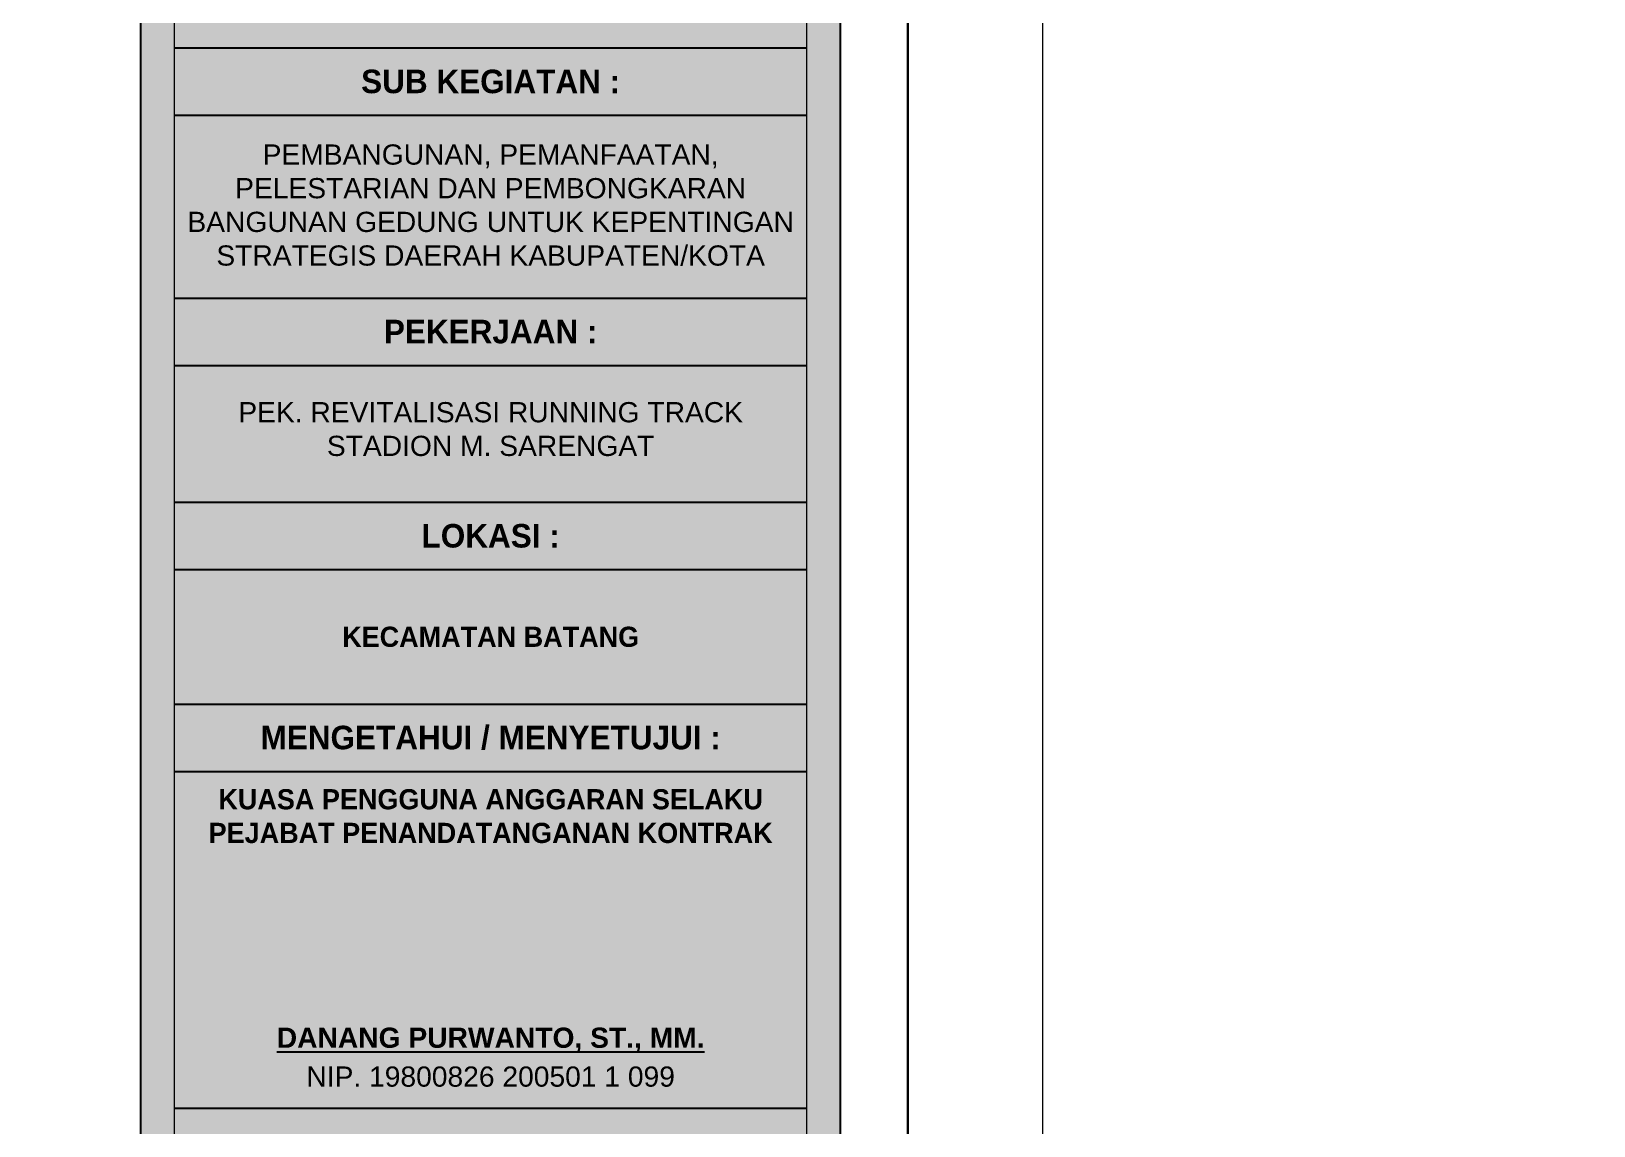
# Model space of a CAD drawing. Header units: centimetres. Extents: x -292707 to 138715, y -53922 to 66277.
# Drawn here: x 63913 to 66234, y -10585 to -8959 of the extents above; entities that cross this region are included whole.
import ezdxf

# ---------------------------------------------------------------- set-up
doc = ezdxf.new("R2010")
doc.units = ezdxf.units.CM
for name, color, linetype in [('A-ALINE-1', 91, 'Continuous'), ('A-ALINE-4', 113, 'Continuous'), ('A-TEXT', 254, 'Continuous')]:
    doc.layers.add(name, color=color, linetype=linetype)
doc.layers.add('A-FILL-1', color=250, linetype='Continuous', lineweight=0, true_color=0x333333)
doc.layers.add('A-SWING AREA', color=7, linetype='Continuous', lineweight=0, true_color=0xf7f7f7, transparency=0.2)
doc.styles.add('Scale 170', font='GOTHICB.TTF', dxfattribs={"height": 50})

# ---------------------------------------------------------------- blocks, each defined once
blk = doc.blocks.new('jhgkjhkjhkjh')
at = {"layer": 'A-SWING AREA', "transparency": 33554457}
h = blk.add_hatch(color=256, dxfattribs=at)
h.dxf.hatch_style = 1
h.paths.add_polyline_path([(-933.61, 931.53), (-881.61, 931.53), (-881.61, 1218.53), (-933.61, 1218.53)])
at = {"layer": 'A-ALINE-1', "ltscale": 0.25}
blk.add_lwpolyline([(-933.61, 931.53), (-881.61, 931.53), (-881.61, 1218.53), (-933.61, 1218.53)], close=True, dxfattribs=at)
at = {"layer": 'A-ALINE-4', "ltscale": 0.25}
for points in [[(-931.11, 1135.19), (-884.11, 1135.19)], [(-931.11, 1130.19), (-884.11, 1130.19)], [(-931.11, 1116.61), (-884.11, 1116.61)], [(-931.11, 1111.61), (-884.11, 1111.61)], [(-931.11, 1101.44), (-884.11, 1101.44)], [(-931.11, 1096.44), (-884.11, 1096.44)], [(-931.11, 1086.44), (-884.11, 1086.44)], [(-931.11, 1081.44), (-884.11, 1081.44)], [(-931.11, 1056.44), (-884.11, 1056.44)]]:
    blk.add_lwpolyline(points, dxfattribs=at)
at = {"layer": 'A-FILL-1', "ltscale": 0.25}
blk.add_lwpolyline([(-1286.61, 931.53), (-933.61, 931.53), (-933.61, 1218.53), (-1286.61, 1218.53)], close=True, dxfattribs=at)
at = {"layer": 'A-FILL-1'}
blk.add_lwpolyline([(-931.11, 934.03), (-884.11, 934.03), (-884.11, 1216.03), (-931.11, 1216.03)], close=True, dxfattribs=at)
at = {"layer": 'Defpoints'}
blk.add_lwpolyline([(-1296.61, 926.53), (-876.61, 926.53), (-876.61, 1223.53), (-1296.61, 1223.53)], close=True, dxfattribs=at)
at = {"layer": 'A-TEXT', "ltscale": 0.25, "attachment_point": 5, "style": 'Scale 170'}
for s, insert, char_height in [('SUB KEGIATAN :', (-907.61, 1132.69), 1.75), ('{\\fArial|b0|i0|c0|p34;PEMBANGUNAN, PEMANFAATAN, PELESTARIAN DAN PEMBONGKARAN BANGUNAN GEDUNG UNTUK KEPENTINGAN STRATEGIS DAERAH KABUPATEN/KOTA}', (-907.61, 1123.51), 1.5), ('PEKERJAAN :', (-907.61, 1114.11), 1.75), ('{\\fArial|b0|i0|c0|p34;PEK.^IREVITALISASI RUNNING TRACK STADION M. SARENGAT}', (-907.61, 1106.87), 1.5), ('{\\fCentury Gothic|b1|i0|c0|p34;LOKASI :}', (-907.61, 1098.94), 1.75), ('KECAMATAN BATANG', (-907.61, 1091.44), 1.5), ('{\\fCentury Gothic|b1|i0|c0|p34;MENGETAHUI / MENYETUJUI :}', (-907.61, 1083.94), 1.75), ('KUASA PENGGUNA ANGGARAN SELAKU PEJABAT PENANDATANGANAN KONTRAK', (-907.61, 1078.12), 1.5), ('{\\fArial|b1|i0|c0|p34;\\LDANANG PURWANTO, ST., MM.}', (-907.61, 1061.5), 1.5), ('{\\fArial|b0|i0|c0|p34;NIP. 19800826 200501 1 099}', (-907.61, 1058.77), 1.5)]:
    blk.add_mtext_dynamic_manual_height_columns(s, width=47, gutter_width=105, heights=[0], dxfattribs=dict(at, insert=insert, char_height=char_height))

msp = doc.modelspace()

# ---------------------------------------------------------------- block references
at = {"layer": 'A-TEXT', "xscale": 20, "yscale": 20, "zscale": 20}
for p in [(82747.5, -31687.8), (91147.5, -31687.8)]:
    msp.add_blockref('jhgkjhkjhkjh', p, dxfattribs=at)

doc.saveas('drawing.dxf')
